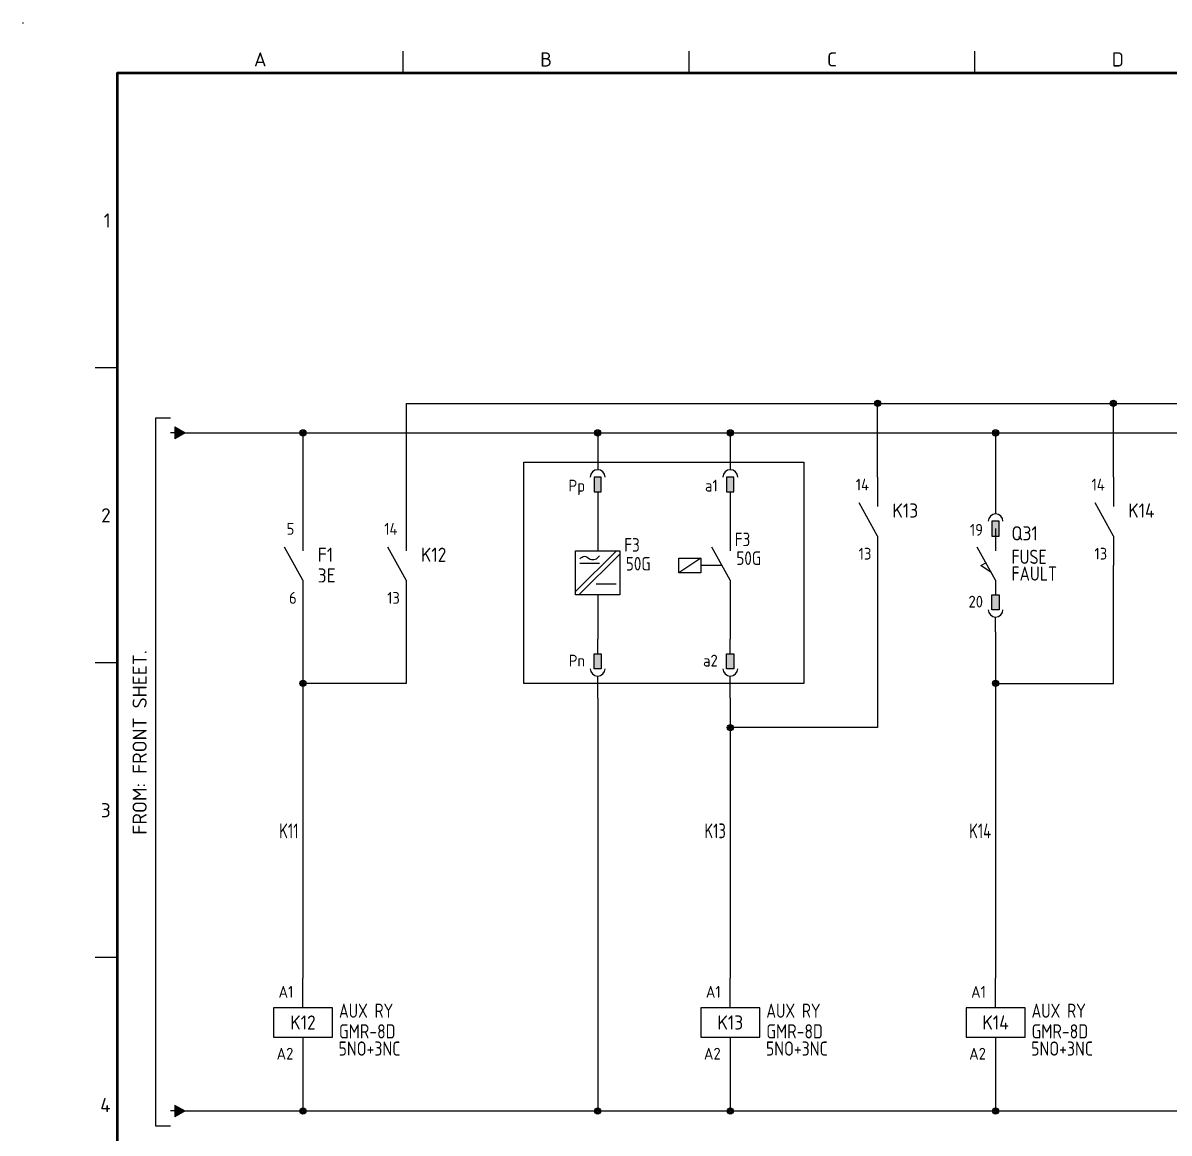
# Model space of a CAD drawing. Header units: millimetres. Extents: x 0 to 556, y 1 to 306.
# Drawn here: x 0 to 194.4, y 103.8 to 292 of the extents above; entities that cross this region are included whole.
import ezdxf
from ezdxf.enums import TextEntityAlignment as Align

# ---------------------------------------------------------------- set-up
doc = ezdxf.new("R2010")
doc.units = ezdxf.units.MM
for name, color, linetype in [('MISC', 7, 'Continuous'), ('Sheet Line', 3, 'Continuous'), ('Sheet Text', 2, 'Continuous'), ('SYMS', 7, 'Continuous'), ('TAGS', 7, 'Continuous'), ('TERMS', 7, 'Continuous'), ('WIRE_YELLOW', 2, 'Continuous'), ('WIREFIXED', 7, 'Continuous')]:
    doc.layers.add(name, color=color, linetype=linetype)
doc.layers.add('Sheet Out Line', color=2, linetype='Continuous', lineweight=50)
doc.styles.add('WD', font='ISOCP2.shx')
doc.styles.add('WD_IEC', font='ISOCP2.shx', dxfattribs={"width": 1.1, "height": 2.4, "bigfont": 'whgtxt.shx'})

# ---------------------------------------------------------------- blocks, each defined once
blk = doc.blocks.new('LSSA3')
blk.add_circle((0, 292), 0.01)
at = {"layer": 'Sheet Line'}
for p, q in [((64.5, 283.5), (64.5, 287.25)), ((113, 283.5), (113, 287.25)), ((161.5, 283.5), (161.5, 287.25)), ((16, 233.5), (12.25, 233.5)), ((16, 183.5), (12.25, 183.5)), ((16, 133.5), (12.25, 133.5))]:
    blk.add_line(p, q, dxfattribs=at)
at = {"layer": 'Sheet Out Line'}
blk.add_lwpolyline([(16, 6.5), (404, 6.5), (404, 283.5), (16, 283.5)], close=True, dxfattribs=at)
at = {"style": 'WD_IEC', "width": 1.1}
for tag, height, p in [('DESC4', 2.4, (57.5, 39.5)), ('CUSTOMERS31', 3.8, (219, 38)), ('TITLE1', 3.6, (333, 37.5)), ('CUSTOMERS21', 3.8, (219, 35.25)), ('DESC3', 2.4, (57.5, 33.5)), ('CUSTOMERS32', 3.8, (219, 32.5)), ('TITLE2', 3.6, (333, 32.5)), ('CUSTOMERS22', 3.8, (219, 29.75)), ('TITLE3', 3.6, (333, 27.5)), ('RN', 3.5, (398, 28.75)), ('DESC2', 2.4, (57.5, 27.5)), ('CUSTOMERS33', 3.8, (219, 27)), ('DESC1', 2.4, (57.5, 21.5)), ('FILE', 2.4, (314, 18.5)), ('WORKNO', 3.5, (365.5, 18.5)), ('DESC0', 2.4, (57.5, 15.5)), ('SHN', 2.4, (395, 12)), ('TSH', 2.4, (401, 9))]:
    blk.add_attdef(tag, text='', height=height, dxfattribs=at).set_placement(p, align=Align.MIDDLE_CENTER)
at = {"style": 'WD_IEC'}
for tag, p in [('DATE4', (96.5, 39.5)), ('DRWN4', (111.5, 39.5)), ('DSGN4', (126.5, 39.5)), ('CHKD4', (141.5, 39.5)), ('APPD4', (156.5, 39.5)), ('DATE3', (96.5, 33.5)), ('DRWN3', (111.5, 33.5)), ('DSGN3', (126.5, 33.5)), ('CHKD3', (141.5, 33.5)), ('APPD3', (156.5, 33.5)), ('DATE2', (96.5, 27.5)), ('DRWN2', (111.5, 27.5)), ('DSGN2', (126.5, 27.5)), ('CHKD2', (141.5, 27.5)), ('APPD2', (156.5, 27.5)), ('DATE1', (96.5, 21.5)), ('DRWN1', (111.5, 21.5)), ('DSGN1', (126.5, 21.5)), ('CHKD1', (141.5, 21.5)), ('APPD1', (156.5, 21.5)), ('DATE0', (96.5, 15.5)), ('DRWN0', (111.5, 15.5)), ('DSGN0', (126.5, 15.5)), ('CHKD0', (141.5, 15.5)), ('APPD0', (156.5, 15.5))]:
    blk.add_attdef(tag, text='', height=2.4, dxfattribs=at).set_placement(p, align=Align.MIDDLE_CENTER)
at = {"style": 'WD_IEC', "width": 1.1}
for tag, p in [('DWG1ST', (345, 10.5)), ('DWGNO', (373.49, 10.5))]:
    blk.add_attdef(tag, text='', height=3.5, dxfattribs=at).set_placement(p, align=Align.MIDDLE_LEFT)
at = {"style": 'WD_IEC', "width": 1.1, "flags": 9}
blk.add_attdef('WD_TB', (0, 0), '', height=2.4, dxfattribs=at)
at = {"layer": 'Sheet Text', "style": 'WD_IEC', "width": 1.1}
for s, p in [('A', (40.25, 284.62)), ('B', (88.75, 284.62)), ('C', (137.25, 284.62)), ('D', (185.75, 284.62))]:
    blk.add_text(s, height=2.4, dxfattribs=at).set_placement(p, align=Align.CENTER)
for s, p in [('1', (14.88, 258.5)), ('2', (14.88, 208.5)), ('3', (14.88, 158.5)), ('4', (14.88, 108.5))]:
    blk.add_text(s, height=2.4, dxfattribs=at).set_placement(p, align=Align.MIDDLE_RIGHT)
blk = doc.blocks.new('HONF1N')
blk.add_hatch(color=256).paths.add_polyline_path([(0.768, 1), (0.768, -1), (2.5, 0)])
at = {"lineweight": 0, "flags": 128}
for points in [[(0.768, 1), (2.5, 0)], [(0.768, 1), (0.768, -1), (2.5, 0)]]:
    blk.add_lwpolyline(points, dxfattribs=at)
at = {"flags": 128}
blk.add_lwpolyline([(0.768, 0), (0, 0)], dxfattribs=at)
at = {"style": 'WD', "flags": 1}
for tag, p in [('X2TERM01', (0.768, 0)), ('X8TERM02', (2.5, 0))]:
    blk.add_attdef(tag, p, '', height=0.08, rotation=90, dxfattribs=at)
blk = doc.blocks.new('VA221_PFCHECKER2')
for p, q in [((0, 11.25), (0, 8.75)), ((0, 6.25), (0, 2.5)), ((0, -2.5), (-3.12, 3.12)), ((-2.5, 0), (-1.65, 0.47)), ((-0.74, -1.18), (-2.5, 0)), ((0, -2.5), (0, -5)), ((0, -11.25), (0, -8.75))]:
    blk.add_line(p, q)
for points in [[(0.62, 7.5), (-0.62, 7.5), (-0.62, 5), (0.62, 5)], [(0.62, -7.5), (-0.62, -7.5), (-0.62, -5), (0.62, -5)]]:
    blk.add_lwpolyline(points, close=True)
for centre, start, end in [((0, 7.5), 0, 180), ((0, -7.5), 180, 0)]:
    blk.add_arc(centre, 1.25, start, end)
for points in [[(0.62, 5), (0.62, 7.5), (-0.62, 5), (-0.62, 7.5)], [(0.62, -5), (0.62, -7.5), (-0.62, -5), (-0.62, -7.5)]]:
    blk.add_solid(points)
at = {"flags": 1}
for tag, p, height, style in [('X2TERM01', (0, 11.25), 0.08, 'WD'), ('X1LINK', (0, 0), 0.32, 'WD_IEC'), ('X8TERM02', (0, -11.25), 0.08, 'WD')]:
    blk.add_attdef(tag, p, '', height=height, dxfattribs=dict(at, style=style))
at = {"style": 'WD_IEC'}
for tag, p in [('TERM01', (-2.13, 5.04)), ('TERM02', (-2.13, -7.13))]:
    blk.add_attdef(tag, text='', height=2, dxfattribs=at).set_placement(p, align=Align.RIGHT)
blk.add_attdef('TAG2', text='', height=2.4, dxfattribs=at).set_placement((2.69, 5.46), align=Align.MIDDLE_LEFT)
at = {"style": 'WD_IEC', "width": 0.9}
for tag, p in [('TEXT1', (2.69, 1.47)), ('TEXT2', (2.69, -1.37))]:
    blk.add_attdef(tag, text='', height=2.4, dxfattribs=at).set_placement(p, align=Align.MIDDLE_LEFT)
at = {"style": 'WD_IEC', "flags": 1}
blk.add_attdef('XREF', text='', height=1.8, dxfattribs=at).set_placement((2.69, -3.73), align=Align.MIDDLE_LEFT)
for tag, p in [('INST', (-2.37, -9.97)), ('FAMILY', (-2.27, -12.66)), ('LOC', (-2.4, -11.27)), ('PINLIST_TYPE', (-2.27, -13.9))]:
    blk.add_attdef(tag, text='', height=1, dxfattribs=at).set_placement(p, align=Align.RIGHT)
blk = doc.blocks.new('WDDOT')
for radius in [0.529, 0.33, 0.164]:
    blk.add_circle((0, 0), radius)
blk = doc.blocks.new('VB421_AUXCONTACT1')
for p, q in [((0, 7.5), (0, 2.5)), ((0, -2.5), (-3.12, 3.12)), ((0, -2.5), (0, -7.5))]:
    blk.add_line(p, q)
at = {"style": 'WD_IEC', "flags": 1}
for tag, p, height in [('X2TERM01', (0, 7.5), 0.34), ('X4LINK', (-2.75, 0), 0.32), ('X1LINK', (0, 0), 0.34), ('X8TERM02', (0, -7.5), 0.34)]:
    blk.add_attdef(tag, p, '', height=height, dxfattribs=at)
at = {"linetype": 'Continuous', "style": 'WD_IEC'}
for tag, p in [('TERM01', (-1.47, 5.21)), ('TERM02', (-1.06, -6.5))]:
    blk.add_attdef(tag, text='', height=2, dxfattribs=at).set_placement(p, align=Align.RIGHT)
at = {"style": 'WD_IEC'}
for tag, p in [('TAG2', (2.5, 0.62)), ('TEXT1', (2.5, -2.89)), ('TEXT2', (2.5, -6.09))]:
    blk.add_attdef(tag, p, '', height=2.4, dxfattribs=at)
for tag, p in [('INST', (-2.43, -9.12)), ('LOC', (-2.58, -10.73))]:
    blk.add_attdef(tag, text='', height=1, dxfattribs=at).set_placement(p, align=Align.RIGHT)
at = {"style": 'WD_IEC', "flags": 1}
for tag, p in [('XREF', (-2.58, -12.19)), ('FAMILY', (-2.53, -13.64)), ('CONTACT', (-2.6, -15.24))]:
    blk.add_attdef(tag, text='', height=1, dxfattribs=at).set_placement(p, align=Align.RIGHT)
blk = doc.blocks.new('VJ11_AUXRY_Q1')
for p, q in [((0, 2.5), (0, 7.5)), ((0, -2.5), (0, -7.5))]:
    blk.add_line(p, q)
blk.add_lwpolyline([(-5, 2.5), (-5, -2.5), (5, -2.5), (5, 2.5)], close=True)
at = {"style": 'WD_IEC', "flags": 1}
for tag, p, height in [('X2TERM01', (0, 7.5), 0.32), ('X4LINK', (-5, 0), 0.32), ('X1LINK', (5, 0), 0.32), ('INST', (2.17, -4.46), 1), ('LOC', (2.14, -5.76), 1), ('X8TERM02', (0, -7.5), 0.32), ('FAMILY', (2.27, -7.15), 1), ('MFG', (2.34, -8.68), 1), ('CAT', (2.31, -9.98), 1), ('ASSYCODE', (2.25, -11.11), 1), ('WDTAGALT', (2.25, -12.35), 1), ('PEER_PINLIST', (2.25, -13.65), 1)]:
    blk.add_attdef(tag, p, '', height=height, dxfattribs=at)
at = {"style": 'WD_IEC'}
for tag, p in [('TERM01', (-1.63, 4.2)), ('TERM02', (-1.63, -6.29))]:
    blk.add_attdef(tag, text='', height=2, dxfattribs=at).set_placement(p, align=Align.RIGHT)
for tag, p, width in [('RATING12', (6.11, 0.8), 0.85), ('RATING11', (6.11, -2.7), 0.9), ('RATING1', (6.04, -5.62), 0.9)]:
    blk.add_attdef(tag, p, '', height=2.4, dxfattribs=dict(at, width=width))
blk.add_attdef('TAG1', text='', height=2.4, dxfattribs=at).set_placement((0, 0), align=Align.MIDDLE_CENTER)
at = {"lineweight": 9, "style": 'WD_IEC'}
for tag, p in [('NO', (-5.5, -16.5)), ('NC', (-5.5, -20))]:
    blk.add_attdef(tag, text='', height=2.5, dxfattribs=at).set_placement(p, align=Align.TOP_RIGHT)
for tag, p in [('XREFNO', (-4, -16.5)), ('XREFNC', (-4, -20))]:
    blk.add_attdef(tag, text='', height=2.5, dxfattribs=at).set_placement(p, align=Align.TOP_LEFT)
blk = doc.blocks.new('WD_WNV')
at = {"linetype": 'Continuous', "style": 'WD_IEC', "width": 0.8}
blk.add_attdef('WIRENO', text='', height=2.5, rotation=90, dxfattribs=at).set_placement((-0.75, 0), align=Align.CENTER)
at = {"style": 'WD_IEC', "flags": 1}
for tag, p in [('W08USER', (-1, 0.375)), ('W04USER', (-1, 0.875)), ('W05USER', (-1, 0.75)), ('W09USER', (-1, 0.25)), ('W03USER', (-1, 1)), ('W06USER', (-1, 0.625)), ('W07USER', (-1, 0.5)), ('W02USER', (-1, 1.125)), ('W01USER', (-1, 1.25)), ('W10USER', (-1, 0.125))]:
    blk.add_attdef(tag, text='', height=0.08, dxfattribs=at).set_placement(p, align=Align.CENTER)
blk = doc.blocks.new('VH62_POWER_DQ1')
for p, q in [((0, 0), (0, -3.75)), ((-0.62, -7.5), (0.62, -7.5)), ((0, -7.5), (0, -10)), ((0, -10), (0, -17.5)), ((-3.75, -24.43), (3.18, -17.5)), ((-3.18, -25), (3.75, -18.07)), ((-3.05, -19.6), (0.31, -19.6)), ((-0.23, -23.11), (3.13, -23.11)), ((0, -25), (0, -32.5)), ((0, -35), (0, -32.5)), ((-0.62, -35), (0.62, -35)), ((0, -42.5), (0, -38.75))]:
    blk.add_line(p, q)
for points in [[(0.62, -5), (-0.62, -5), (-0.62, -7.5), (0.62, -7.5)], [(0.62, -37.5), (-0.62, -37.5), (-0.62, -35), (0.62, -35)]]:
    blk.add_lwpolyline(points, close=True)
blk.add_lwpolyline([(-3.75, -25), (-3.75, -17.5), (3.75, -17.5), (3.75, -25), (-3.75, -25)])
for centre, start, end in [((0, -5), 0, 180), ((0, -37.5), 180, 0)]:
    blk.add_arc(centre, 1.25, start, end)
blk.add_spline([(-3.03, -18.87), (-2.25, -18.44), (-1.27, -18.9), (-0.43, -18.95), (0.32, -18.37)], degree=3)
for points in [[(0.62, -7.5), (0.62, -5), (-0.62, -7.5), (-0.62, -5)], [(0.62, -35), (0.62, -37.5), (-0.62, -35), (-0.62, -37.5)]]:
    blk.add_solid(points)
at = {"style": 'WD', "flags": 1}
for tag, p in [('X2TERM01', (0, 0)), ('X8TERM02', (0, -42.5))]:
    blk.add_attdef(tag, p, '', height=0.08, dxfattribs=at)
at = {"style": 'WD_IEC'}
for tag, p in [('TERM01', (-2.13, -7.46)), ('TERM02', (-2.13, -37.13))]:
    blk.add_attdef(tag, text='', height=2, dxfattribs=at).set_placement(p, align=Align.RIGHT)
at = {"style": 'WD_IEC', "width": 0.9}
for tag, p in [('TAG2', (4.5, -17.66)), ('TEXT1', (4.78, -20.85)), ('TEXT2', (4.78, -24.05)), ('TEXT3', (4.78, -27.25))]:
    blk.add_attdef(tag, p, '', height=2.3, dxfattribs=at)
at = {"linetype": 'Continuous', "style": 'WD_IEC'}
blk.add_attdef('TERM03', text='', height=2, dxfattribs=at).set_placement((-5.32, -20.3), align=Align.RIGHT)
at = {"style": 'WD', "flags": 1}
for tag, height, p in [('X4TERM03', 0.08, (-3.75, -21.25)), ('INST', 1, (-1.87, -26.75)), ('LOC', 1, (-2.18, -28.21)), ('XREF', 1, (-2.16, -29.73)), ('FAMILY', 1, (-2.18, -31.28)), ('PINLIST_TYPE', 1, (-2.18, -32.77))]:
    blk.add_attdef(tag, text='', height=height, dxfattribs=at).set_placement(p, align=Align.RIGHT)
blk = doc.blocks.new('VH621_DO_NO_DQ1')
for p, q in [((0, 0), (0, -3.75)), ((-0.62, -7.5), (0.62, -7.5)), ((0, -7.5), (0, -10)), ((0, -10), (0, -17.5)), ((0, -22.5), (-3.12, -16.88)), ((-5, -18.75), (-8.75, -21.25)), ((-1.39, -20), (-5, -20)), ((0, -22.5), (0, -27.5)), ((0, -27.5), (0, -32.5)), ((0, -35), (0, -32.5)), ((-0.62, -35), (0.62, -35)), ((0, -42.5), (0, -38.75))]:
    blk.add_line(p, q)
for points in [[(0.62, -5), (-0.62, -5), (-0.62, -7.5), (0.62, -7.5)], [(-8.75, -18.75), (-5, -18.75), (-5, -21.25), (-8.75, -21.25)], [(0.62, -37.5), (-0.62, -37.5), (-0.62, -35), (0.62, -35)]]:
    blk.add_lwpolyline(points, close=True)
for centre, start, end in [((0, -5), 0, 180), ((0, -37.5), 180, 0)]:
    blk.add_arc(centre, 1.25, start, end)
for points in [[(0.62, -7.5), (0.62, -5), (-0.62, -7.5), (-0.62, -5)], [(0.62, -35), (0.62, -37.5), (-0.62, -35), (-0.62, -37.5)]]:
    blk.add_solid(points)
at = {"style": 'WD', "flags": 1}
for tag, p in [('X2TERM01', (0, 0)), ('X8TERM02', (0, -42.5))]:
    blk.add_attdef(tag, p, '', height=0.08, dxfattribs=at)
at = {"style": 'WD_IEC'}
for tag, p in [('TERM01', (-2.13, -7.46)), ('TERM02', (-2.13, -37.13))]:
    blk.add_attdef(tag, text='', height=2, dxfattribs=at).set_placement(p, align=Align.RIGHT)
at = {"style": 'WD_IEC', "width": 0.9}
for tag, p in [('TAG2', (0.75, -16.72)), ('TEXT1', (1.03, -19.91)), ('TEXT2', (1.03, -23.11)), ('TEXT3', (1.03, -26.31))]:
    blk.add_attdef(tag, p, '', height=2.3, dxfattribs=at)
at = {"style": 'WD', "flags": 1}
for tag, p in [('INST', (-1.87, -24.25)), ('LOC', (-2.18, -25.71)), ('XREF', (-2.16, -27.23)), ('CONTACT', (-2.18, -30.16)), ('FAMILY', (-2.18, -28.78))]:
    blk.add_attdef(tag, text='', height=1, dxfattribs=at).set_placement(p, align=Align.RIGHT)

msp = doc.modelspace()

# ---------------------------------------------------------------- linework, layer by layer
at = {"linetype": 'Continuous'}
for p, q in [((25, 225), (22.5, 225)), ((22.5, 225), (22.5, 105)), ((22.5, 105), (25, 105))]:
    msp.add_line(p, q, dxfattribs=at)
msp.add_lwpolyline([(85, 217.5), (132.5, 217.5), (132.5, 180), (85, 180)], close=True, dxfattribs=at)
at = {"layer": 'WIRE_YELLOW', "linetype": 'Continuous'}
for p, q in [((65, 227.5), (395, 227.5)), ((65, 227.5), (65, 207.5)), ((145, 215), (145, 227.5)), ((185, 215), (185, 227.5)), ((27.5, 222.5), (27.5, 222.5)), ((27.5, 222.5), (392.5, 222.5)), ((47.5, 222.5), (47.5, 207.5)), ((97.5, 222.5), (97.5, 220)), ((120, 222.5), (120, 220)), ((165, 222.5), (165, 211.25)), ((145, 200), (145, 172.5)), ((185, 180), (185, 200)), ((47.5, 192.5), (47.5, 130)), ((65, 192.5), (65, 180)), ((165, 188.75), (165, 130)), ((65, 180), (47.5, 180)), ((165, 180), (185, 180)), ((97.5, 177.5), (97.5, 107.5)), ((120, 177.5), (120, 130)), ((145, 172.5), (120, 172.5)), ((47.5, 115), (47.5, 107.5)), ((120, 115), (120, 107.5)), ((165, 115), (165, 107.5)), ((27.5, 107.5), (392.5, 107.5))]:
    msp.add_line(p, q, dxfattribs=at)

# ---------------------------------------------------------------- block references
at = {"linetype": 'Continuous'}
msp.add_blockref('LSSA3', (0, 0), dxfattribs=at)
at = {"layer": 'SYMS', "linetype": 'Continuous'}
for name, p in [('WDDOT', (145, 227.5)), ('WDDOT', (185, 227.5)), ('HONF1N', (25, 222.5)), ('WDDOT', (47.5, 222.5)), ('WDDOT', (97.5, 222.5)), ('WDDOT', (120, 222.5)), ('WDDOT', (165, 222.5)), ('WDDOT', (47.5, 180)), ('WDDOT', (165, 180)), ('WDDOT', (120, 172.5)), ('HONF1N', (25, 107.5)), ('WDDOT', (47.5, 107.5)), ('WDDOT', (97.5, 107.5)), ('WDDOT', (120, 107.5)), ('WDDOT', (165, 107.5))]:
    msp.add_blockref(name, p, dxfattribs=at)
ref = msp.add_blockref('VH62_POWER_DQ1', (97.5, 220), dxfattribs=at)
ref.add_attrib('TERM02', 'Pn', dxfattribs={"layer": 'TERMS', "height": 2, "style": 'WD_IEC'}).set_placement((95.37, 182.87), align=Align.RIGHT)
ref.add_attrib('TERM01', 'Pp', dxfattribs={"layer": 'TERMS', "height": 2, "style": 'WD_IEC'}).set_placement((95.37, 212.54), align=Align.RIGHT)
ref.add_attrib('TEXT1', '50G', (102.28, 199.15), dxfattribs={"layer": 'MISC', "height": 2.3, "style": 'WD_IEC', "width": 0.9})
ref.add_attrib('TAG2', 'F3', (102, 202.34), dxfattribs={"layer": 'TAGS', "height": 2.3, "style": 'WD_IEC', "width": 0.9})
ref = msp.add_blockref('VH621_DO_NO_DQ1', (120, 220), dxfattribs=at)
ref.add_attrib('TERM02', 'a2', dxfattribs={"layer": 'TERMS', "height": 2, "style": 'WD_IEC'}).set_placement((117.87, 182.87), align=Align.RIGHT)
ref.add_attrib('TERM01', 'a1', dxfattribs={"layer": 'TERMS', "height": 2, "style": 'WD_IEC'}).set_placement((117.87, 212.54), align=Align.RIGHT)
ref.add_attrib('TEXT1', '50G', (121.03, 200.09), dxfattribs={"layer": 'MISC', "height": 2.3, "style": 'WD_IEC', "width": 0.9})
ref.add_attrib('TAG2', 'F3', (120.75, 203.28), dxfattribs={"layer": 'TAGS', "height": 2.3, "style": 'WD_IEC', "width": 0.9})
ref = msp.add_blockref('VB421_AUXCONTACT1', (145, 207.5), dxfattribs=at)
ref.add_attrib('TERM02', '13', dxfattribs={"layer": 'TERMS', "linetype": 'Continuous', "height": 2, "style": 'WD_IEC'}).set_placement((143.94, 201), align=Align.RIGHT)
ref.add_attrib('TERM01', '14', dxfattribs={"layer": 'TERMS', "linetype": 'Continuous', "height": 2, "style": 'WD_IEC'}).set_placement((143.53, 212.71), align=Align.RIGHT)
ref.add_attrib('TAG2', 'K13', (147.5, 208.12), dxfattribs={"layer": 'TAGS', "height": 2.4, "style": 'WD_IEC'})
ref = msp.add_blockref('VB421_AUXCONTACT1', (185, 207.5), dxfattribs=at)
ref.add_attrib('TERM02', '13', dxfattribs={"layer": 'TERMS', "linetype": 'Continuous', "height": 2, "style": 'WD_IEC'}).set_placement((183.94, 201), align=Align.RIGHT)
ref.add_attrib('TERM01', '14', dxfattribs={"layer": 'TERMS', "linetype": 'Continuous', "height": 2, "style": 'WD_IEC'}).set_placement((183.53, 212.71), align=Align.RIGHT)
ref.add_attrib('TAG2', 'K14', (187.5, 208.12), dxfattribs={"layer": 'TAGS', "height": 2.4, "style": 'WD_IEC'})
ref = msp.add_blockref('VA221_PFCHECKER2', (165, 200), dxfattribs=at)
ref.add_attrib('TEXT2', 'FAULT', dxfattribs={"layer": 'MISC', "height": 2.4, "style": 'WD_IEC', "width": 0.9}).set_placement((167.69, 198.63), align=Align.MIDDLE_LEFT)
ref.add_attrib('TERM02', '20', dxfattribs={"layer": 'TERMS', "height": 2, "style": 'WD_IEC'}).set_placement((162.87, 192.87), align=Align.RIGHT)
ref.add_attrib('TERM01', '19', dxfattribs={"layer": 'TERMS', "height": 2, "style": 'WD_IEC'}).set_placement((162.87, 205.04), align=Align.RIGHT)
ref.add_attrib('TAG2', 'Q31', dxfattribs={"layer": 'TAGS', "height": 2.4, "style": 'WD_IEC'}).set_placement((167.69, 205.46), align=Align.MIDDLE_LEFT)
ref.add_attrib('TEXT1', 'FUSE', dxfattribs={"layer": 'MISC', "height": 2.4, "style": 'WD_IEC', "width": 0.9}).set_placement((167.69, 201.47), align=Align.MIDDLE_LEFT)
ref = msp.add_blockref('VB421_AUXCONTACT1', (47.5, 200), dxfattribs=at)
ref.add_attrib('TEXT1', '3E', (50, 197.11), dxfattribs={"layer": 'MISC', "height": 2.4, "style": 'WD_IEC'})
ref.add_attrib('TERM02', '6', dxfattribs={"layer": 'TERMS', "linetype": 'Continuous', "height": 2, "style": 'WD_IEC'}).set_placement((46.44, 193.5), align=Align.RIGHT)
ref.add_attrib('TERM01', '5', dxfattribs={"layer": 'TERMS', "linetype": 'Continuous', "height": 2, "style": 'WD_IEC'}).set_placement((46.03, 205.21), align=Align.RIGHT)
ref.add_attrib('TAG2', 'F1', (50, 200.62), dxfattribs={"layer": 'TAGS', "height": 2.4, "style": 'WD_IEC'})
ref = msp.add_blockref('VB421_AUXCONTACT1', (65, 200), dxfattribs=at)
ref.add_attrib('TERM02', '13', dxfattribs={"layer": 'TERMS', "linetype": 'Continuous', "height": 2, "style": 'WD_IEC'}).set_placement((63.94, 193.5), align=Align.RIGHT)
ref.add_attrib('TERM01', '14', dxfattribs={"layer": 'TERMS', "linetype": 'Continuous', "height": 2, "style": 'WD_IEC'}).set_placement((63.53, 205.21), align=Align.RIGHT)
ref.add_attrib('TAG2', 'K12', (67.5, 200.62), dxfattribs={"layer": 'TAGS', "height": 2.4, "style": 'WD_IEC'})
ref = msp.add_blockref('VJ11_AUXRY_Q1', (47.5, 122.5), dxfattribs=at)
ref.add_attrib('RATING1', '5NO+3NC', (53.54, 116.88), dxfattribs={"layer": 'MISC', "height": 2.4, "style": 'WD_IEC', "width": 0.9})
ref.add_attrib('RATING11', 'GMR-8D', (53.61, 119.8), dxfattribs={"layer": 'MISC', "height": 2.4, "style": 'WD_IEC', "width": 0.9})
ref.add_attrib('RATING12', 'AUX RY', (53.61, 123.3), dxfattribs={"layer": 'MISC', "height": 2.4, "style": 'WD_IEC', "width": 0.85})
ref.add_attrib('TAG1', 'K12', dxfattribs={"layer": 'TAGS', "height": 2.4, "style": 'WD_IEC'}).set_placement((47.5, 122.5), align=Align.MIDDLE_CENTER)
ref.add_attrib('TERM02', 'A2', dxfattribs={"layer": 'TERMS', "height": 2, "style": 'WD_IEC'}).set_placement((45.87, 116.21), align=Align.RIGHT)
ref.add_attrib('TERM01', 'A1', dxfattribs={"layer": 'TERMS', "height": 2, "style": 'WD_IEC'}).set_placement((45.87, 126.7), align=Align.RIGHT)
ref = msp.add_blockref('VJ11_AUXRY_Q1', (120, 122.5), dxfattribs=at)
ref.add_attrib('RATING1', '5NO+3NC', (126.04, 116.88), dxfattribs={"layer": 'MISC', "height": 2.4, "style": 'WD_IEC', "width": 0.9})
ref.add_attrib('RATING11', 'GMR-8D', (126.11, 119.8), dxfattribs={"layer": 'MISC', "height": 2.4, "style": 'WD_IEC', "width": 0.9})
ref.add_attrib('RATING12', 'AUX RY', (126.11, 123.3), dxfattribs={"layer": 'MISC', "height": 2.4, "style": 'WD_IEC', "width": 0.85})
ref.add_attrib('TAG1', 'K13', dxfattribs={"layer": 'TAGS', "height": 2.4, "style": 'WD_IEC'}).set_placement((120, 122.5), align=Align.MIDDLE_CENTER)
ref.add_attrib('TERM02', 'A2', dxfattribs={"layer": 'TERMS', "height": 2, "style": 'WD_IEC'}).set_placement((118.37, 116.21), align=Align.RIGHT)
ref.add_attrib('TERM01', 'A1', dxfattribs={"layer": 'TERMS', "height": 2, "style": 'WD_IEC'}).set_placement((118.37, 126.7), align=Align.RIGHT)
ref = msp.add_blockref('VJ11_AUXRY_Q1', (165, 122.5), dxfattribs=at)
ref.add_attrib('RATING1', '5NO+3NC', (171.04, 116.88), dxfattribs={"layer": 'MISC', "height": 2.4, "style": 'WD_IEC', "width": 0.9})
ref.add_attrib('RATING11', 'GMR-8D', (171.11, 119.8), dxfattribs={"layer": 'MISC', "height": 2.4, "style": 'WD_IEC', "width": 0.9})
ref.add_attrib('RATING12', 'AUX RY', (171.11, 123.3), dxfattribs={"layer": 'MISC', "height": 2.4, "style": 'WD_IEC', "width": 0.85})
ref.add_attrib('TAG1', 'K14', dxfattribs={"layer": 'TAGS', "height": 2.4, "style": 'WD_IEC'}).set_placement((165, 122.5), align=Align.MIDDLE_CENTER)
ref.add_attrib('TERM02', 'A2', dxfattribs={"layer": 'TERMS', "height": 2, "style": 'WD_IEC'}).set_placement((163.37, 116.21), align=Align.RIGHT)
ref.add_attrib('TERM01', 'A1', dxfattribs={"layer": 'TERMS', "height": 2, "style": 'WD_IEC'}).set_placement((163.37, 126.7), align=Align.RIGHT)
at = {"layer": 'WIREFIXED', "linetype": 'Continuous'}
ref = msp.add_blockref('WD_WNV', (47.5, 155), dxfattribs=at)
ref.add_attrib('WIRENOF', 'K11', dxfattribs={"linetype": 'Continuous', "height": 2.5, "style": 'WD_IEC', "width": 0.8}).set_placement((46.75, 155), align=Align.MIDDLE_RIGHT)
ref = msp.add_blockref('WD_WNV', (120, 155), dxfattribs=at)
ref.add_attrib('WIRENOF', 'K13', dxfattribs={"linetype": 'Continuous', "height": 2.5, "style": 'WD_IEC', "width": 0.8}).set_placement((119.25, 155), align=Align.MIDDLE_RIGHT)
ref = msp.add_blockref('WD_WNV', (165, 155), dxfattribs=at)
ref.add_attrib('WIRENOF', 'K14', dxfattribs={"linetype": 'Continuous', "height": 2.5, "style": 'WD_IEC', "width": 0.8}).set_placement((164.25, 155), align=Align.MIDDLE_RIGHT)

# ---------------------------------------------------------------- texts
at = {"linetype": 'Continuous', "insert": (20.99, 170), "char_height": 2.4, "width": 67.5, "attachment_point": 8, "rotation": 90, "style": 'WD_IEC'}
msp.add_mtext('FROM: FRONT SHEET.^I', dxfattribs=at)

doc.saveas('drawing.dxf')
